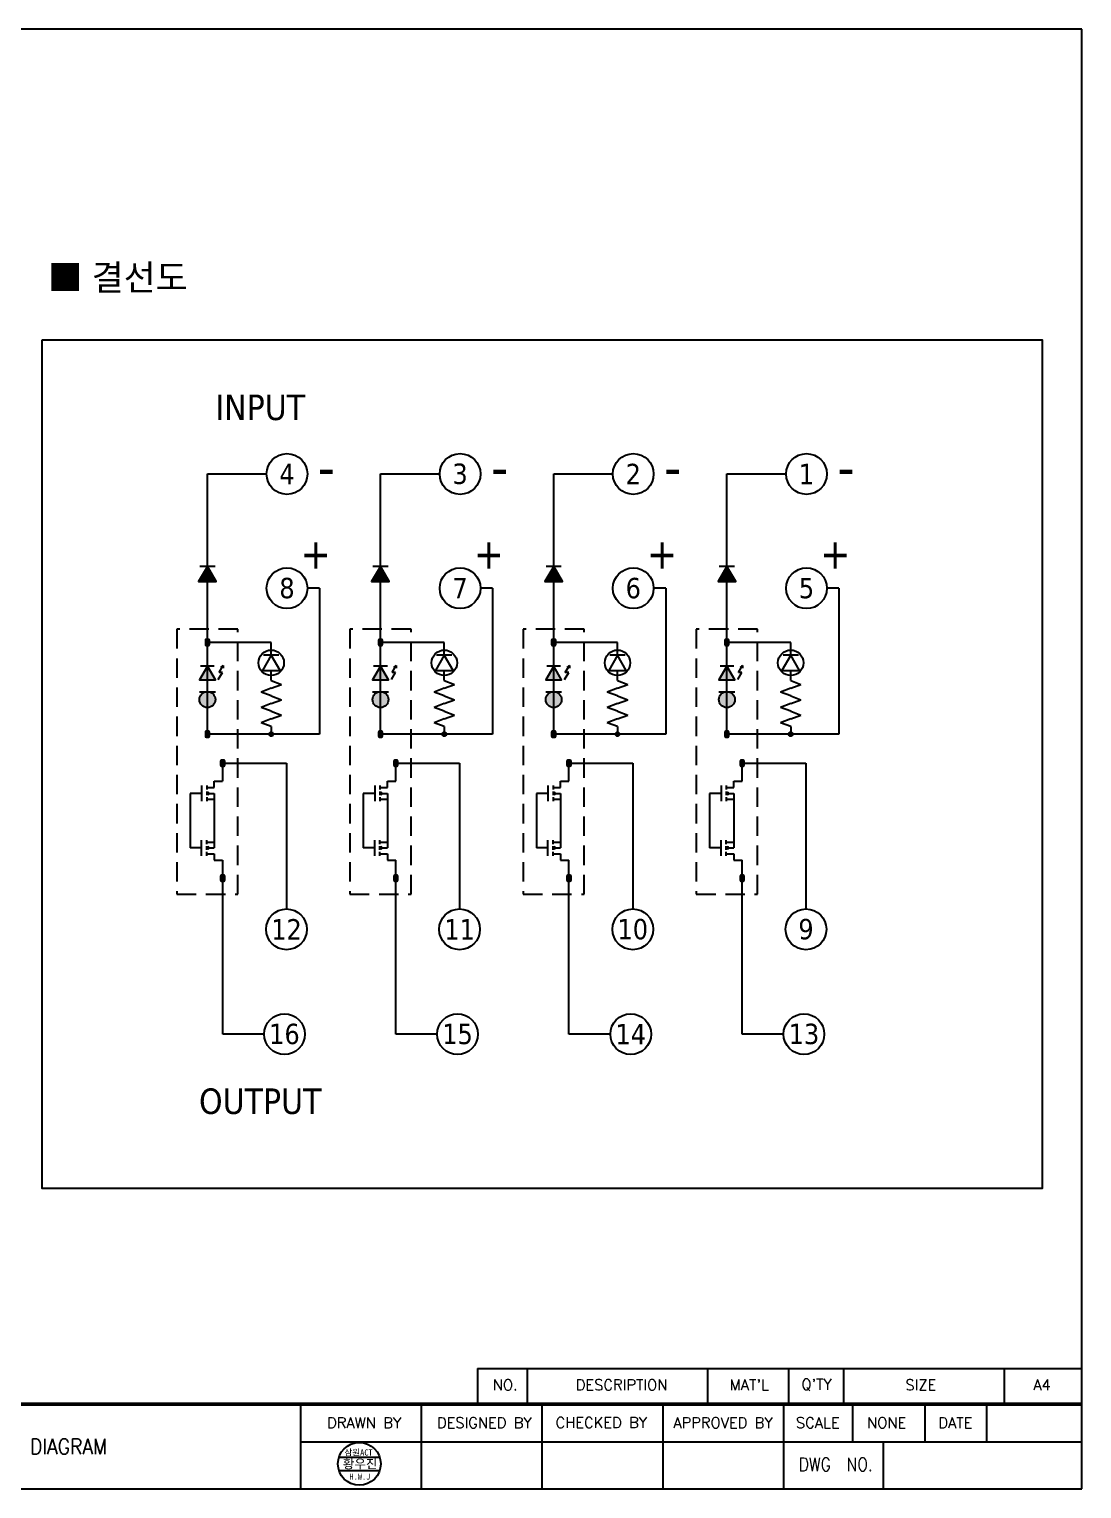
# Model space of a CAD drawing. Header units: millimetres. Extents: x 3555 to 3968, y -1583 to -1296.
# Drawn here: x 3761 to 3967.6, y -1582.6 to -1296.2 of the extents above; entities that cross this region are included whole.
import ezdxf
from ezdxf.enums import TextEntityAlignment as Align

# ---------------------------------------------------------------- set-up
doc = ezdxf.new("R2010")
doc.units = ezdxf.units.MM
doc.linetypes.add('DASHED', pattern=[19.05, 12.7, -6.35])
doc.layers.add('SHEET', color=7, linetype='Continuous')
doc.styles.add('ROMANS', font='romans', dxfattribs={"width": 0.9})
doc.styles.add('굴림', font='', dxfattribs={"width": 0.9})
doc.styles.get('굴림').set_extended_font_data('GulimChe')

# ---------------------------------------------------------------- blocks, each defined once
blk = doc.blocks.new('A$C5AF141BB')
for p, q in [((2.26, 14.6), (2.26, 11.55)), ((3.28, 14.6), (3.28, 13.84)), ((4.75, 14.22), (4.75, 15.45)), ((4.75, 15.45), (6.39, 15.45)), ((2.26, 13.08), (0, 13.08)), ((0, 13.08), (0, 2.37)), ((3.28, 14.22), (4.75, 14.22)), ((3.28, 13.46), (3.28, 12.7)), ((3.28, 13.08), (4.75, 13.08)), ((3.28, 12.32), (3.28, 11.55)), ((3.28, 11.94), (4.75, 11.94)), ((4.75, 13.08), (4.75, 2.37)), ((2.26, 0.85), (2.26, 3.9)), ((3.28, 3.13), (3.28, 3.9)), ((3.28, 3.52), (4.75, 3.52)), ((2.26, 2.37), (0, 2.37)), ((3.28, 1.99), (3.28, 2.75)), ((3.28, 2.37), (4.75, 2.37)), ((3.28, 0.85), (3.28, 1.61)), ((3.28, 1.23), (4.75, 1.23)), ((4.75, 1.23), (4.75, 0)), ((4.75, 0), (6.39, 0))]:
    blk.add_line(p, q)
at = {"color": 7}
for points in [[(3.28, 13.08), (3.62, 12.88), (3.62, 13.27)], [(3.28, 2.37), (3.62, 2.18), (3.62, 2.57)]]:
    blk.add_lwpolyline(points, close=True, dxfattribs=at)
for points in [[(3.28, 13.08), (3.62, 12.88), (3.62, 13.27)], [(3.28, 2.37), (3.62, 2.18), (3.62, 2.57)]]:
    blk.add_solid(points, dxfattribs=at)
blk = doc.blocks.new('A$C631B7265')
h = blk.add_hatch(color=256)
h.paths.add_polyline_path([(1.56, 8.33, 0.414214), (0, 6.78, 0.414214), (1.56, 5.22)])
h.paths.add_polyline_path([(1.56, 5.22, 0.414214), (3.12, 6.78, 0.414214), (1.56, 8.33)])
h.paths.add_polyline_path([(1.56, 13.36), (0, 10.66), (1.56, 10.66)])
h.paths.add_polyline_path([(1.56, 13.36), (1.56, 10.66), (3.12, 10.66)])
for p, q in [((1.56, 0), (1.56, 18)), ((3.7, 10.71), (4.51, 12.09)), ((3.84, 12.09), (4.64, 13.47)), ((4.51, 12.09), (3.84, 12.09)), ((4.64, 13.47), (4.14, 13.06)), ((4.64, 13.47), (4.64, 12.92)), ((0, 8.33), (3.12, 8.33))]:
    blk.add_line(p, q)
at = {"color": 7}
blk.add_line((2.91, 13.36), (0.21, 13.36), dxfattribs=at)
blk.add_lwpolyline([(1.56, 13.36), (0, 10.66), (3.12, 10.66)], close=True, dxfattribs=at)
blk.add_circle((1.56, 6.78), 1.56)

msp = doc.modelspace()

# ---------------------------------------------------------------- hatches: boundary and pattern name
h = msp.add_hatch(color=256)
h.paths.add_polyline_path([(3796.349, -1416.923), (3796.349, -1416.523), (3795.949, -1416.523), (3795.949, -1417.123), (3796.149, -1417.123, 0.4142136)])
h.paths.add_polyline_path([(3796.349, -1416.123, 0.4142136), (3796.149, -1415.923), (3795.949, -1415.923), (3795.949, -1416.523), (3796.349, -1416.523)])
h.paths.add_polyline_path([(3795.949, -1415.923), (3795.749, -1415.923, 0.4142136), (3795.549, -1416.123), (3795.549, -1416.523), (3795.949, -1416.523)])
h.paths.add_polyline_path([(3795.949, -1416.523), (3795.549, -1416.523), (3795.549, -1416.923, 0.4142136), (3795.749, -1417.123), (3795.949, -1417.123)])
h = msp.add_hatch(color=256)
h.paths.add_polyline_path([(3796.349, -1416.523), (3795.949, -1416.523), (3795.949, -1417.123), (3796.149, -1417.123, 0.4142136), (3796.349, -1416.923)])
h.paths.add_polyline_path([(3795.949, -1416.523), (3795.549, -1416.523), (3795.549, -1416.923, 0.4142136), (3795.749, -1417.123), (3795.949, -1417.123)])
h.paths.add_polyline_path([(3795.949, -1415.923), (3795.749, -1415.923, 0.4142136), (3795.549, -1416.123), (3795.549, -1416.523), (3795.949, -1416.523)])
h.paths.add_polyline_path([(3796.349, -1416.123, 0.4142136), (3796.149, -1415.923), (3795.949, -1415.923), (3795.949, -1416.523), (3796.349, -1416.523)])
for points in [[(3795.549, -1416.523), (3795.549, -1416.923, 0.4142136), (3795.749, -1417.123), (3795.949, -1417.123), (3795.949, -1416.523)], [(3829.524, -1416.523), (3829.524, -1416.923, 0.4142136), (3829.724, -1417.123), (3829.924, -1417.123), (3829.924, -1416.523)], [(3863.524, -1416.523), (3863.524, -1416.923, 0.4142136), (3863.724, -1417.123), (3863.924, -1417.123), (3863.924, -1416.523)], [(3897.524, -1416.523), (3897.524, -1416.923, 0.4142136), (3897.724, -1417.123), (3897.924, -1417.123), (3897.924, -1416.523)], [(3795.549, -1434.523), (3795.549, -1434.923, 0.4142136), (3795.749, -1435.123), (3795.949, -1435.123), (3795.949, -1434.523)], [(3795.949, -1434.523), (3795.949, -1435.123), (3796.149, -1435.123, 0.4142136), (3796.349, -1434.923), (3796.349, -1434.523)], [(3829.524, -1434.523), (3829.524, -1434.923, 0.4142136), (3829.724, -1435.123), (3829.924, -1435.123), (3829.924, -1434.523)], [(3829.924, -1434.523), (3829.924, -1435.123), (3830.124, -1435.123, 0.4142136), (3830.324, -1434.923), (3830.324, -1434.523)], [(3863.524, -1434.523), (3863.524, -1434.923, 0.4142136), (3863.724, -1435.123), (3863.924, -1435.123), (3863.924, -1434.523)], [(3863.924, -1434.523), (3863.924, -1435.123), (3864.124, -1435.123, 0.4142136), (3864.324, -1434.923), (3864.324, -1434.523)], [(3897.524, -1434.523), (3897.524, -1434.923, 0.4142136), (3897.724, -1435.123), (3897.924, -1435.123), (3897.924, -1434.523)], [(3897.924, -1434.523), (3897.924, -1435.123), (3898.124, -1435.123, 0.4142136), (3898.324, -1434.923), (3898.324, -1434.523)], [(3798.549, -1440.208), (3798.549, -1440.608, 0.4142136), (3798.749, -1440.808), (3798.949, -1440.808), (3798.949, -1440.208)], [(3832.524, -1440.208), (3832.524, -1440.608, 0.4142136), (3832.724, -1440.808), (3832.924, -1440.808), (3832.924, -1440.208)], [(3866.524, -1440.208), (3866.524, -1440.608, 0.4142136), (3866.724, -1440.808), (3866.924, -1440.808), (3866.924, -1440.208)], [(3900.524, -1440.208), (3900.524, -1440.608, 0.4142136), (3900.724, -1440.808), (3900.924, -1440.808), (3900.924, -1440.208)], [(3798.549, -1462.801), (3798.549, -1463.201, 0.4142136), (3798.749, -1463.401), (3798.949, -1463.401), (3798.949, -1462.801)], [(3832.524, -1462.801), (3832.524, -1463.201, 0.4142136), (3832.724, -1463.401), (3832.924, -1463.401), (3832.924, -1462.801)], [(3866.524, -1462.801), (3866.524, -1463.201, 0.4142136), (3866.724, -1463.401), (3866.924, -1463.401), (3866.924, -1462.801)], [(3900.524, -1462.801), (3900.524, -1463.201, 0.4142136), (3900.724, -1463.401), (3900.924, -1463.401), (3900.924, -1462.801)]]:
    msp.add_hatch(color=256).paths.add_polyline_path(points)
h = msp.add_hatch(color=256)
h.paths.add_polyline_path([(3830.324, -1416.923), (3830.324, -1416.523), (3829.924, -1416.523), (3829.924, -1417.123), (3830.124, -1417.123, 0.4142136)])
h.paths.add_polyline_path([(3830.324, -1416.123, 0.4142136), (3830.124, -1415.923), (3829.924, -1415.923), (3829.924, -1416.523), (3830.324, -1416.523)])
h.paths.add_polyline_path([(3829.924, -1415.923), (3829.724, -1415.923, 0.4142136), (3829.524, -1416.123), (3829.524, -1416.523), (3829.924, -1416.523)])
h.paths.add_polyline_path([(3829.924, -1416.523), (3829.524, -1416.523), (3829.524, -1416.923, 0.4142136), (3829.724, -1417.123), (3829.924, -1417.123)])
h = msp.add_hatch(color=256)
h.paths.add_polyline_path([(3830.324, -1416.523), (3829.924, -1416.523), (3829.924, -1417.123), (3830.124, -1417.123, 0.4142136), (3830.324, -1416.923)])
h.paths.add_polyline_path([(3829.924, -1416.523), (3829.524, -1416.523), (3829.524, -1416.923, 0.4142136), (3829.724, -1417.123), (3829.924, -1417.123)])
h.paths.add_polyline_path([(3829.924, -1415.923), (3829.724, -1415.923, 0.4142136), (3829.524, -1416.123), (3829.524, -1416.523), (3829.924, -1416.523)])
h.paths.add_polyline_path([(3830.324, -1416.123, 0.4142136), (3830.124, -1415.923), (3829.924, -1415.923), (3829.924, -1416.523), (3830.324, -1416.523)])
h = msp.add_hatch(color=256)
h.paths.add_polyline_path([(3864.324, -1416.923), (3864.324, -1416.523), (3863.924, -1416.523), (3863.924, -1417.123), (3864.124, -1417.123, 0.4142136)])
h.paths.add_polyline_path([(3864.324, -1416.123, 0.4142136), (3864.124, -1415.923), (3863.924, -1415.923), (3863.924, -1416.523), (3864.324, -1416.523)])
h.paths.add_polyline_path([(3863.924, -1415.923), (3863.724, -1415.923, 0.4142136), (3863.524, -1416.123), (3863.524, -1416.523), (3863.924, -1416.523)])
h.paths.add_polyline_path([(3863.924, -1416.523), (3863.524, -1416.523), (3863.524, -1416.923, 0.4142136), (3863.724, -1417.123), (3863.924, -1417.123)])
h = msp.add_hatch(color=256)
h.paths.add_polyline_path([(3864.324, -1416.523), (3863.924, -1416.523), (3863.924, -1417.123), (3864.124, -1417.123, 0.4142136), (3864.324, -1416.923)])
h.paths.add_polyline_path([(3863.924, -1416.523), (3863.524, -1416.523), (3863.524, -1416.923, 0.4142136), (3863.724, -1417.123), (3863.924, -1417.123)])
h.paths.add_polyline_path([(3863.924, -1415.923), (3863.724, -1415.923, 0.4142136), (3863.524, -1416.123), (3863.524, -1416.523), (3863.924, -1416.523)])
h.paths.add_polyline_path([(3864.324, -1416.123, 0.4142136), (3864.124, -1415.923), (3863.924, -1415.923), (3863.924, -1416.523), (3864.324, -1416.523)])
h = msp.add_hatch(color=256)
h.paths.add_polyline_path([(3898.324, -1416.923), (3898.324, -1416.523), (3897.924, -1416.523), (3897.924, -1417.123), (3898.124, -1417.123, 0.4142136)])
h.paths.add_polyline_path([(3898.324, -1416.123, 0.4142136), (3898.124, -1415.923), (3897.924, -1415.923), (3897.924, -1416.523), (3898.324, -1416.523)])
h.paths.add_polyline_path([(3897.924, -1415.923), (3897.724, -1415.923, 0.4142136), (3897.524, -1416.123), (3897.524, -1416.523), (3897.924, -1416.523)])
h.paths.add_polyline_path([(3897.924, -1416.523), (3897.524, -1416.523), (3897.524, -1416.923, 0.4142136), (3897.724, -1417.123), (3897.924, -1417.123)])
h = msp.add_hatch(color=256)
h.paths.add_polyline_path([(3898.324, -1416.523), (3897.924, -1416.523), (3897.924, -1417.123), (3898.124, -1417.123, 0.4142136), (3898.324, -1416.923)])
h.paths.add_polyline_path([(3897.924, -1416.523), (3897.524, -1416.523), (3897.524, -1416.923, 0.4142136), (3897.724, -1417.123), (3897.924, -1417.123)])
h.paths.add_polyline_path([(3897.924, -1415.923), (3897.724, -1415.923, 0.4142136), (3897.524, -1416.123), (3897.524, -1416.523), (3897.924, -1416.523)])
h.paths.add_polyline_path([(3898.324, -1416.123, 0.4142136), (3898.124, -1415.923), (3897.924, -1415.923), (3897.924, -1416.523), (3898.324, -1416.523)])
h = msp.add_hatch(color=256)
h.paths.add_polyline_path([(3796.349, -1434.923), (3796.349, -1434.523), (3795.949, -1434.523), (3795.949, -1435.123), (3796.149, -1435.123, 0.4142136)])
h.paths.add_polyline_path([(3796.349, -1434.123, 0.4142136), (3796.149, -1433.923), (3795.949, -1433.923), (3795.949, -1434.523), (3796.349, -1434.523)])
h.paths.add_polyline_path([(3795.949, -1433.923), (3795.749, -1433.923, 0.4142136), (3795.549, -1434.123), (3795.549, -1434.523), (3795.949, -1434.523)])
h.paths.add_polyline_path([(3795.949, -1434.523), (3795.549, -1434.523), (3795.549, -1434.923, 0.4142136), (3795.749, -1435.123), (3795.949, -1435.123)])
h = msp.add_hatch(color=256)
h.paths.add_polyline_path([(3830.324, -1434.923), (3830.324, -1434.523), (3829.924, -1434.523), (3829.924, -1435.123), (3830.124, -1435.123, 0.4142136)])
h.paths.add_polyline_path([(3830.324, -1434.123, 0.4142136), (3830.124, -1433.923), (3829.924, -1433.923), (3829.924, -1434.523), (3830.324, -1434.523)])
h.paths.add_polyline_path([(3829.924, -1433.923), (3829.724, -1433.923, 0.4142136), (3829.524, -1434.123), (3829.524, -1434.523), (3829.924, -1434.523)])
h.paths.add_polyline_path([(3829.924, -1434.523), (3829.524, -1434.523), (3829.524, -1434.923, 0.4142136), (3829.724, -1435.123), (3829.924, -1435.123)])
h = msp.add_hatch(color=256)
h.paths.add_polyline_path([(3864.324, -1434.923), (3864.324, -1434.523), (3863.924, -1434.523), (3863.924, -1435.123), (3864.124, -1435.123, 0.4142136)])
h.paths.add_polyline_path([(3864.324, -1434.123, 0.4142136), (3864.124, -1433.923), (3863.924, -1433.923), (3863.924, -1434.523), (3864.324, -1434.523)])
h.paths.add_polyline_path([(3863.924, -1433.923), (3863.724, -1433.923, 0.4142136), (3863.524, -1434.123), (3863.524, -1434.523), (3863.924, -1434.523)])
h.paths.add_polyline_path([(3863.924, -1434.523), (3863.524, -1434.523), (3863.524, -1434.923, 0.4142136), (3863.724, -1435.123), (3863.924, -1435.123)])
h = msp.add_hatch(color=256)
h.paths.add_polyline_path([(3898.324, -1434.923), (3898.324, -1434.523), (3897.924, -1434.523), (3897.924, -1435.123), (3898.124, -1435.123, 0.4142136)])
h.paths.add_polyline_path([(3898.324, -1434.123, 0.4142136), (3898.124, -1433.923), (3897.924, -1433.923), (3897.924, -1434.523), (3898.324, -1434.523)])
h.paths.add_polyline_path([(3897.924, -1433.923), (3897.724, -1433.923, 0.4142136), (3897.524, -1434.123), (3897.524, -1434.523), (3897.924, -1434.523)])
h.paths.add_polyline_path([(3897.924, -1434.523), (3897.524, -1434.523), (3897.524, -1434.923, 0.4142136), (3897.724, -1435.123), (3897.924, -1435.123)])
h = msp.add_hatch(color=256)
h.paths.add_polyline_path([(3799.349, -1440.608), (3799.349, -1440.208), (3798.949, -1440.208), (3798.949, -1440.808), (3799.149, -1440.808, 0.4142136)])
h.paths.add_polyline_path([(3799.349, -1439.808, 0.4142136), (3799.149, -1439.608), (3798.949, -1439.608), (3798.949, -1440.208), (3799.349, -1440.208)])
h.paths.add_polyline_path([(3798.949, -1439.608), (3798.749, -1439.608, 0.4142136), (3798.549, -1439.808), (3798.549, -1440.208), (3798.949, -1440.208)])
h.paths.add_polyline_path([(3798.949, -1440.208), (3798.549, -1440.208), (3798.549, -1440.608, 0.4142136), (3798.749, -1440.808), (3798.949, -1440.808)])
h = msp.add_hatch(color=256)
h.paths.add_polyline_path([(3833.324, -1440.608), (3833.324, -1440.208), (3832.924, -1440.208), (3832.924, -1440.808), (3833.124, -1440.808, 0.4142136)])
h.paths.add_polyline_path([(3833.324, -1439.808, 0.4142136), (3833.124, -1439.608), (3832.924, -1439.608), (3832.924, -1440.208), (3833.324, -1440.208)])
h.paths.add_polyline_path([(3832.924, -1439.608), (3832.724, -1439.608, 0.4142136), (3832.524, -1439.808), (3832.524, -1440.208), (3832.924, -1440.208)])
h.paths.add_polyline_path([(3832.924, -1440.208), (3832.524, -1440.208), (3832.524, -1440.608, 0.4142136), (3832.724, -1440.808), (3832.924, -1440.808)])
h = msp.add_hatch(color=256)
h.paths.add_polyline_path([(3867.324, -1440.608), (3867.324, -1440.208), (3866.924, -1440.208), (3866.924, -1440.808), (3867.124, -1440.808, 0.4142136)])
h.paths.add_polyline_path([(3867.324, -1439.808, 0.4142136), (3867.124, -1439.608), (3866.924, -1439.608), (3866.924, -1440.208), (3867.324, -1440.208)])
h.paths.add_polyline_path([(3866.924, -1439.608), (3866.724, -1439.608, 0.4142136), (3866.524, -1439.808), (3866.524, -1440.208), (3866.924, -1440.208)])
h.paths.add_polyline_path([(3866.924, -1440.208), (3866.524, -1440.208), (3866.524, -1440.608, 0.4142136), (3866.724, -1440.808), (3866.924, -1440.808)])
h = msp.add_hatch(color=256)
h.paths.add_polyline_path([(3901.324, -1440.608), (3901.324, -1440.208), (3900.924, -1440.208), (3900.924, -1440.808), (3901.124, -1440.808, 0.4142136)])
h.paths.add_polyline_path([(3901.324, -1439.808, 0.4142136), (3901.124, -1439.608), (3900.924, -1439.608), (3900.924, -1440.208), (3901.324, -1440.208)])
h.paths.add_polyline_path([(3900.924, -1439.608), (3900.724, -1439.608, 0.4142136), (3900.524, -1439.808), (3900.524, -1440.208), (3900.924, -1440.208)])
h.paths.add_polyline_path([(3900.924, -1440.208), (3900.524, -1440.208), (3900.524, -1440.608, 0.4142136), (3900.724, -1440.808), (3900.924, -1440.808)])
h = msp.add_hatch(color=256)
h.paths.add_polyline_path([(3799.349, -1463.201), (3799.349, -1462.801), (3798.949, -1462.801), (3798.949, -1463.401), (3799.149, -1463.401, 0.4142136)])
h.paths.add_polyline_path([(3799.349, -1462.401, 0.4142136), (3799.149, -1462.201), (3798.949, -1462.201), (3798.949, -1462.801), (3799.349, -1462.801)])
h.paths.add_polyline_path([(3798.949, -1462.201), (3798.749, -1462.201, 0.4142136), (3798.549, -1462.401), (3798.549, -1462.801), (3798.949, -1462.801)])
h.paths.add_polyline_path([(3798.949, -1462.801), (3798.549, -1462.801), (3798.549, -1463.201, 0.4142136), (3798.749, -1463.401), (3798.949, -1463.401)])
h = msp.add_hatch(color=256)
h.paths.add_polyline_path([(3833.324, -1463.201), (3833.324, -1462.801), (3832.924, -1462.801), (3832.924, -1463.401), (3833.124, -1463.401, 0.4142136)])
h.paths.add_polyline_path([(3833.324, -1462.401, 0.4142136), (3833.124, -1462.201), (3832.924, -1462.201), (3832.924, -1462.801), (3833.324, -1462.801)])
h.paths.add_polyline_path([(3832.924, -1462.201), (3832.724, -1462.201, 0.4142136), (3832.524, -1462.401), (3832.524, -1462.801), (3832.924, -1462.801)])
h.paths.add_polyline_path([(3832.924, -1462.801), (3832.524, -1462.801), (3832.524, -1463.201, 0.4142136), (3832.724, -1463.401), (3832.924, -1463.401)])
h = msp.add_hatch(color=256)
h.paths.add_polyline_path([(3867.324, -1463.201), (3867.324, -1462.801), (3866.924, -1462.801), (3866.924, -1463.401), (3867.124, -1463.401, 0.4142136)])
h.paths.add_polyline_path([(3867.324, -1462.401, 0.4142136), (3867.124, -1462.201), (3866.924, -1462.201), (3866.924, -1462.801), (3867.324, -1462.801)])
h.paths.add_polyline_path([(3866.924, -1462.201), (3866.724, -1462.201, 0.4142136), (3866.524, -1462.401), (3866.524, -1462.801), (3866.924, -1462.801)])
h.paths.add_polyline_path([(3866.924, -1462.801), (3866.524, -1462.801), (3866.524, -1463.201, 0.4142136), (3866.724, -1463.401), (3866.924, -1463.401)])
h = msp.add_hatch(color=256)
h.paths.add_polyline_path([(3901.324, -1463.201), (3901.324, -1462.801), (3900.924, -1462.801), (3900.924, -1463.401), (3901.124, -1463.401, 0.4142136)])
h.paths.add_polyline_path([(3901.324, -1462.401, 0.4142136), (3901.124, -1462.201), (3900.924, -1462.201), (3900.924, -1462.801), (3901.324, -1462.801)])
h.paths.add_polyline_path([(3900.924, -1462.201), (3900.724, -1462.201, 0.4142136), (3900.524, -1462.401), (3900.524, -1462.801), (3900.924, -1462.801)])
h.paths.add_polyline_path([(3900.924, -1462.801), (3900.524, -1462.801), (3900.524, -1463.201, 0.4142136), (3900.724, -1463.401), (3900.924, -1463.401)])

# ---------------------------------------------------------------- linework, layer by layer
at = {"color": 7}
for p, q in [((3795.949, -1401.597), (3795.949, -1383.472)), ((3829.924, -1401.597), (3829.924, -1383.472)), ((3863.924, -1401.597), (3863.924, -1383.472)), ((3897.924, -1401.597), (3897.924, -1383.472)), ((3797.449, -1401.597), (3794.449, -1401.597)), ((3831.424, -1401.597), (3828.424, -1401.597)), ((3865.424, -1401.597), (3862.424, -1401.597)), ((3899.424, -1401.597), (3896.424, -1401.597)), ((3795.949, -1416.523), (3795.949, -1404.597)), ((3829.924, -1416.523), (3829.924, -1404.597)), ((3863.924, -1416.523), (3863.924, -1404.597)), ((3897.924, -1416.523), (3897.924, -1404.597)), ((3808.477, -1416.523), (3795.949, -1416.523)), ((3842.452, -1416.523), (3829.924, -1416.523)), ((3876.452, -1416.523), (3863.924, -1416.523)), ((3910.452, -1416.523), (3897.924, -1416.523)), ((3809.977, -1419.023), (3806.977, -1419.023)), ((3843.952, -1419.023), (3840.952, -1419.023)), ((3877.952, -1419.023), (3874.952, -1419.023)), ((3911.952, -1419.023), (3908.952, -1419.023)), ((3808.477, -1425.523), (3806.477, -1426.273)), ((3808.477, -1427.023), (3806.477, -1426.273)), ((3808.477, -1424.023), (3810.477, -1424.773)), ((3808.477, -1425.523), (3810.477, -1424.773)), ((3842.452, -1425.523), (3840.452, -1426.273)), ((3842.452, -1427.023), (3840.452, -1426.273)), ((3842.452, -1424.023), (3844.452, -1424.773)), ((3842.452, -1425.523), (3844.452, -1424.773)), ((3876.452, -1425.523), (3874.452, -1426.273)), ((3876.452, -1427.023), (3874.452, -1426.273)), ((3876.452, -1424.023), (3878.452, -1424.773)), ((3876.452, -1425.523), (3878.452, -1424.773)), ((3910.452, -1425.523), (3908.452, -1426.273)), ((3910.452, -1427.023), (3908.452, -1426.273)), ((3910.452, -1424.023), (3912.452, -1424.773)), ((3910.452, -1425.523), (3912.452, -1424.773)), ((3808.477, -1428.523), (3806.477, -1429.273)), ((3808.477, -1430.023), (3806.477, -1429.273)), ((3808.477, -1427.023), (3810.477, -1427.773)), ((3808.477, -1428.523), (3810.477, -1427.773)), ((3842.452, -1428.523), (3840.452, -1429.273)), ((3842.452, -1430.023), (3840.452, -1429.273)), ((3842.452, -1427.023), (3844.452, -1427.773)), ((3842.452, -1428.523), (3844.452, -1427.773)), ((3876.452, -1428.523), (3874.452, -1429.273)), ((3876.452, -1430.023), (3874.452, -1429.273)), ((3876.452, -1427.023), (3878.452, -1427.773)), ((3876.452, -1428.523), (3878.452, -1427.773)), ((3910.452, -1428.523), (3908.452, -1429.273)), ((3910.452, -1430.023), (3908.452, -1429.273)), ((3910.452, -1427.023), (3912.452, -1427.773)), ((3910.452, -1428.523), (3912.452, -1427.773)), ((3808.477, -1431.523), (3806.477, -1432.273)), ((3808.477, -1430.023), (3810.477, -1430.773)), ((3808.477, -1431.523), (3810.477, -1430.773)), ((3842.452, -1431.523), (3840.452, -1432.273)), ((3842.452, -1430.023), (3844.452, -1430.773)), ((3842.452, -1431.523), (3844.452, -1430.773)), ((3876.452, -1431.523), (3874.452, -1432.273)), ((3876.452, -1430.023), (3878.452, -1430.773)), ((3876.452, -1431.523), (3878.452, -1430.773)), ((3910.452, -1431.523), (3908.452, -1432.273)), ((3910.452, -1430.023), (3912.452, -1430.773)), ((3910.452, -1431.523), (3912.452, -1430.773)), ((3817.949, -1434.523), (3795.949, -1434.523)), ((3808.477, -1433.023), (3806.477, -1432.273)), ((3808.477, -1433.023), (3808.477, -1434.523)), ((3851.924, -1434.523), (3829.924, -1434.523)), ((3842.452, -1433.023), (3840.452, -1432.273)), ((3842.452, -1433.023), (3842.452, -1434.523)), ((3885.924, -1434.523), (3863.924, -1434.523)), ((3876.452, -1433.023), (3874.452, -1432.273)), ((3876.452, -1433.023), (3876.452, -1434.523)), ((3919.924, -1434.523), (3897.924, -1434.523)), ((3910.452, -1433.023), (3908.452, -1432.273)), ((3910.452, -1433.023), (3910.452, -1434.523))]:
    msp.add_line(p, q, dxfattribs=at)
for p, q in [((3795.949, -1383.472), (3807.574, -1383.472)), ((3829.924, -1383.472), (3841.549, -1383.472)), ((3863.924, -1383.472), (3875.549, -1383.472)), ((3897.924, -1383.472), (3909.549, -1383.472)), ((3817.949, -1405.893), (3815.574, -1405.893)), ((3817.949, -1405.893), (3817.949, -1434.523)), ((3851.924, -1405.893), (3849.549, -1405.893)), ((3851.924, -1405.893), (3851.924, -1434.523)), ((3885.924, -1405.893), (3883.549, -1405.893)), ((3885.924, -1405.893), (3885.924, -1434.523)), ((3919.924, -1405.893), (3917.549, -1405.893)), ((3919.924, -1405.893), (3919.924, -1434.523)), ((3795.549, -1416.123), (3795.549, -1416.923)), ((3796.349, -1416.523), (3795.549, -1416.523)), ((3796.149, -1415.923), (3795.749, -1415.923)), ((3795.749, -1417.123), (3796.149, -1417.123)), ((3795.949, -1417.123), (3795.949, -1415.923)), ((3796.349, -1416.923), (3796.349, -1416.123)), ((3808.477, -1419.023), (3808.477, -1416.523)), ((3829.524, -1416.123), (3829.524, -1416.923)), ((3830.324, -1416.523), (3829.524, -1416.523)), ((3830.124, -1415.923), (3829.724, -1415.923)), ((3829.724, -1417.123), (3830.124, -1417.123)), ((3829.924, -1417.123), (3829.924, -1415.923)), ((3830.324, -1416.923), (3830.324, -1416.123)), ((3842.452, -1419.023), (3842.452, -1416.523)), ((3863.524, -1416.123), (3863.524, -1416.923)), ((3864.324, -1416.523), (3863.524, -1416.523)), ((3864.124, -1415.923), (3863.724, -1415.923)), ((3863.724, -1417.123), (3864.124, -1417.123)), ((3863.924, -1417.123), (3863.924, -1415.923)), ((3864.324, -1416.923), (3864.324, -1416.123)), ((3876.452, -1419.023), (3876.452, -1416.523)), ((3897.524, -1416.123), (3897.524, -1416.923)), ((3898.324, -1416.523), (3897.524, -1416.523)), ((3898.124, -1415.923), (3897.724, -1415.923)), ((3897.724, -1417.123), (3898.124, -1417.123)), ((3897.924, -1417.123), (3897.924, -1415.923)), ((3898.324, -1416.923), (3898.324, -1416.123)), ((3910.452, -1419.023), (3910.452, -1416.523)), ((3808.477, -1424.023), (3808.477, -1422.023)), ((3842.452, -1424.023), (3842.452, -1422.023)), ((3876.452, -1424.023), (3876.452, -1422.023)), ((3910.452, -1424.023), (3910.452, -1422.023)), ((3795.549, -1434.123), (3795.549, -1434.923)), ((3796.349, -1434.523), (3795.549, -1434.523)), ((3796.149, -1433.923), (3795.749, -1433.923)), ((3795.949, -1435.123), (3795.949, -1433.923)), ((3796.349, -1434.923), (3796.349, -1434.123)), ((3829.524, -1434.123), (3829.524, -1434.923)), ((3830.324, -1434.523), (3829.524, -1434.523)), ((3830.124, -1433.923), (3829.724, -1433.923)), ((3829.924, -1435.123), (3829.924, -1433.923)), ((3830.324, -1434.923), (3830.324, -1434.123)), ((3863.524, -1434.123), (3863.524, -1434.923)), ((3864.324, -1434.523), (3863.524, -1434.523)), ((3864.124, -1433.923), (3863.724, -1433.923)), ((3863.924, -1435.123), (3863.924, -1433.923)), ((3864.324, -1434.923), (3864.324, -1434.123)), ((3897.524, -1434.123), (3897.524, -1434.923)), ((3898.324, -1434.523), (3897.524, -1434.523)), ((3898.124, -1433.923), (3897.724, -1433.923)), ((3897.924, -1435.123), (3897.924, -1433.923)), ((3898.324, -1434.923), (3898.324, -1434.123)), ((3795.749, -1435.123), (3796.149, -1435.123)), ((3829.724, -1435.123), (3830.124, -1435.123)), ((3863.724, -1435.123), (3864.124, -1435.123)), ((3897.724, -1435.123), (3898.124, -1435.123)), ((3798.549, -1439.808), (3798.549, -1440.608)), ((3799.349, -1440.208), (3798.549, -1440.208)), ((3799.149, -1439.608), (3798.749, -1439.608)), ((3798.949, -1440.808), (3798.949, -1439.608)), ((3798.949, -1440.208), (3811.477, -1440.208)), ((3798.949, -1443.779), (3798.949, -1440.208)), ((3799.349, -1440.608), (3799.349, -1439.808)), ((3811.477, -1440.208), (3811.477, -1468.825)), ((3832.524, -1439.808), (3832.524, -1440.608)), ((3833.324, -1440.208), (3832.524, -1440.208)), ((3833.124, -1439.608), (3832.724, -1439.608)), ((3832.924, -1440.808), (3832.924, -1439.608)), ((3832.924, -1440.208), (3845.452, -1440.208)), ((3832.924, -1443.779), (3832.924, -1440.208)), ((3833.324, -1440.608), (3833.324, -1439.808)), ((3845.452, -1440.208), (3845.452, -1468.825)), ((3866.524, -1439.808), (3866.524, -1440.608)), ((3867.324, -1440.208), (3866.524, -1440.208)), ((3867.124, -1439.608), (3866.724, -1439.608)), ((3866.924, -1440.808), (3866.924, -1439.608)), ((3866.924, -1440.208), (3879.452, -1440.208)), ((3866.924, -1443.779), (3866.924, -1440.208)), ((3867.324, -1440.608), (3867.324, -1439.808)), ((3879.452, -1440.208), (3879.452, -1468.825)), ((3900.524, -1439.808), (3900.524, -1440.608)), ((3901.324, -1440.208), (3900.524, -1440.208)), ((3901.124, -1439.608), (3900.724, -1439.608)), ((3900.924, -1440.808), (3900.924, -1439.608)), ((3900.924, -1440.208), (3913.452, -1440.208)), ((3900.924, -1443.779), (3900.924, -1440.208)), ((3901.324, -1440.608), (3901.324, -1439.808)), ((3913.452, -1440.208), (3913.452, -1468.825)), ((3798.749, -1440.808), (3799.149, -1440.808)), ((3832.724, -1440.808), (3833.124, -1440.808)), ((3866.724, -1440.808), (3867.124, -1440.808)), ((3900.724, -1440.808), (3901.124, -1440.808)), ((3798.949, -1462.801), (3798.949, -1459.229)), ((3832.924, -1462.801), (3832.924, -1459.229)), ((3866.924, -1462.801), (3866.924, -1459.229)), ((3900.924, -1462.801), (3900.924, -1459.229)), ((3798.549, -1462.401), (3798.549, -1463.201)), ((3799.349, -1462.801), (3798.549, -1462.801)), ((3799.149, -1462.201), (3798.749, -1462.201)), ((3798.749, -1463.401), (3799.149, -1463.401)), ((3798.949, -1463.401), (3798.949, -1462.201)), ((3798.949, -1462.801), (3798.949, -1462.201)), ((3798.949, -1493.393), (3798.949, -1462.801)), ((3799.349, -1463.201), (3799.349, -1462.401)), ((3832.524, -1462.401), (3832.524, -1463.201)), ((3833.324, -1462.801), (3832.524, -1462.801)), ((3833.124, -1462.201), (3832.724, -1462.201)), ((3832.724, -1463.401), (3833.124, -1463.401)), ((3832.924, -1463.401), (3832.924, -1462.201)), ((3832.924, -1462.801), (3832.924, -1462.201)), ((3832.924, -1493.393), (3832.924, -1462.801)), ((3833.324, -1463.201), (3833.324, -1462.401)), ((3866.524, -1462.401), (3866.524, -1463.201)), ((3867.324, -1462.801), (3866.524, -1462.801)), ((3867.124, -1462.201), (3866.724, -1462.201)), ((3866.724, -1463.401), (3867.124, -1463.401)), ((3866.924, -1463.401), (3866.924, -1462.201)), ((3866.924, -1462.801), (3866.924, -1462.201)), ((3866.924, -1493.393), (3866.924, -1462.801)), ((3867.324, -1463.201), (3867.324, -1462.401)), ((3900.524, -1462.401), (3900.524, -1463.201)), ((3901.324, -1462.801), (3900.524, -1462.801)), ((3901.124, -1462.201), (3900.724, -1462.201)), ((3900.724, -1463.401), (3901.124, -1463.401)), ((3900.924, -1463.401), (3900.924, -1462.201)), ((3900.924, -1462.801), (3900.924, -1462.201)), ((3900.924, -1493.393), (3900.924, -1462.801)), ((3901.324, -1463.201), (3901.324, -1462.401)), ((3814.211, -1566.005), (3814.211, -1582.62)), ((3837.919, -1566.005), (3837.919, -1582.62)), ((3861.627, -1566.005), (3861.627, -1582.62)), ((3885.335, -1566.005), (3885.335, -1582.62)), ((3909.044, -1566.005), (3909.044, -1582.62)), ((3922.573, -1566.005), (3922.573, -1573.381)), ((3936.753, -1566.005), (3936.753, -1573.381)), ((3948.861, -1566.005), (3948.861, -1573.381)), ((3814.211, -1573.381), (3967.594, -1573.381)), ((3928.609, -1573.381), (3928.609, -1582.62))]:
    msp.add_line(p, q)
at = {"color": 0}
for p, q in [((3807.074, -1493.393), (3798.949, -1493.393)), ((3841.049, -1493.393), (3832.924, -1493.393)), ((3875.049, -1493.393), (3866.924, -1493.393)), ((3909.049, -1493.393), (3900.924, -1493.393))]:
    msp.add_line(p, q, dxfattribs=at)
at = {"color": 0, "lineweight": 50}
msp.add_line((3554.537, -1566.005), (3967.594, -1566.005), dxfattribs=at)
at = {"color": 0, "ltscale": 2}
for p, q in [((3821.774, -1576.438), (3829.768, -1576.438)), ((3821.774, -1579.018), (3829.768, -1579.018))]:
    msp.add_line(p, q, dxfattribs=at)
at = {"color": 4}
msp.add_lwpolyline([(3763.545, -1357.116), (3959.807, -1357.116), (3959.807, -1523.707), (3763.545, -1523.707)], close=True, dxfattribs=at)
at = {"color": 7}
for points in [[(3795.949, -1401.597), (3794.217, -1404.597), (3797.681, -1404.597)], [(3829.924, -1401.597), (3828.192, -1404.597), (3831.656, -1404.597)], [(3863.924, -1401.597), (3862.192, -1404.597), (3865.656, -1404.597)], [(3897.924, -1401.597), (3896.192, -1404.597), (3899.656, -1404.597)], [(3808.477, -1419.023), (3806.745, -1422.023), (3810.209, -1422.023)], [(3842.452, -1419.023), (3840.72, -1422.023), (3844.184, -1422.023)], [(3876.452, -1419.023), (3874.72, -1422.023), (3878.184, -1422.023)], [(3910.452, -1419.023), (3908.72, -1422.023), (3912.184, -1422.023)]]:
    msp.add_lwpolyline(points, close=True, dxfattribs=at)
at = {"linetype": 'DASHED', "ltscale": 0.3}
for points in [[(3789.949, -1465.935), (3801.949, -1465.935), (3801.949, -1413.935), (3789.949, -1413.935)], [(3823.924, -1465.935), (3835.924, -1465.935), (3835.924, -1413.935), (3823.924, -1413.935)], [(3857.924, -1465.935), (3869.924, -1465.935), (3869.924, -1413.935), (3857.924, -1413.935)], [(3891.924, -1465.935), (3903.924, -1465.935), (3903.924, -1413.935), (3891.924, -1413.935)]]:
    msp.add_lwpolyline(points, close=True, dxfattribs=at)
for centre, radius in [((3811.574, -1383.472), 4), ((3845.549, -1383.472), 4), ((3879.549, -1383.472), 4), ((3913.549, -1383.472), 4), ((3811.574, -1405.893), 4), ((3845.549, -1405.893), 4), ((3879.549, -1405.893), 4), ((3913.549, -1405.893), 4), ((3808.477, -1434.523), 0.4), ((3842.452, -1434.523), 0.4), ((3876.452, -1434.523), 0.4), ((3910.452, -1434.523), 0.4), ((3811.477, -1472.825), 4), ((3845.452, -1472.825), 4), ((3879.452, -1472.825), 4), ((3913.452, -1472.825), 4), ((3811.074, -1493.393), 4), ((3845.049, -1493.393), 4), ((3879.049, -1493.393), 4), ((3913.049, -1493.393), 4)]:
    msp.add_circle(centre, radius)
at = {"color": 7}
for centre in [(3808.477, -1420.523), (3842.452, -1420.523), (3876.452, -1420.523), (3910.452, -1420.523)]:
    msp.add_circle(centre, 2.5, dxfattribs=at)
at = {"color": 0}
msp.add_circle((3825.771, -1577.728), 4.2, dxfattribs=at)
for centre, start, end in [((3795.749, -1416.123), 90, 180), ((3795.749, -1416.923), 180, 270), ((3796.149, -1416.123), 0, 90), ((3796.149, -1416.923), 270, 0), ((3829.724, -1416.123), 90, 180), ((3829.724, -1416.923), 180, 270), ((3830.124, -1416.123), 0, 90), ((3830.124, -1416.923), 270, 0), ((3863.724, -1416.123), 90, 180), ((3863.724, -1416.923), 180, 270), ((3864.124, -1416.123), 0, 90), ((3864.124, -1416.923), 270, 0), ((3897.724, -1416.123), 90, 180), ((3897.724, -1416.923), 180, 270), ((3898.124, -1416.123), 0, 90), ((3898.124, -1416.923), 270, 0), ((3795.749, -1434.123), 90, 180), ((3795.749, -1434.923), 180, 270), ((3796.149, -1434.123), 0, 90), ((3796.149, -1434.923), 270, 0), ((3829.724, -1434.123), 90, 180), ((3829.724, -1434.923), 180, 270), ((3830.124, -1434.123), 0, 90), ((3830.124, -1434.923), 270, 0), ((3863.724, -1434.123), 90, 180), ((3863.724, -1434.923), 180, 270), ((3864.124, -1434.123), 0, 90), ((3864.124, -1434.923), 270, 0), ((3897.724, -1434.123), 90, 180), ((3897.724, -1434.923), 180, 270), ((3898.124, -1434.123), 0, 90), ((3898.124, -1434.923), 270, 0), ((3798.749, -1439.808), 90, 180), ((3798.749, -1440.608), 180, 270), ((3799.149, -1439.808), 0, 90), ((3799.149, -1440.608), 270, 0), ((3832.724, -1439.808), 90, 180), ((3832.724, -1440.608), 180, 270), ((3833.124, -1439.808), 0, 90), ((3833.124, -1440.608), 270, 0), ((3866.724, -1439.808), 90, 180), ((3866.724, -1440.608), 180, 270), ((3867.124, -1439.808), 0, 90), ((3867.124, -1440.608), 270, 0), ((3900.724, -1439.808), 90, 180), ((3900.724, -1440.608), 180, 270), ((3901.124, -1439.808), 0, 90), ((3901.124, -1440.608), 270, 0), ((3798.749, -1462.401), 90, 180), ((3798.749, -1463.201), 180, 270), ((3799.149, -1462.401), 0, 90), ((3799.149, -1463.201), 270, 0), ((3832.724, -1462.401), 90, 180), ((3832.724, -1463.201), 180, 270), ((3833.124, -1462.401), 0, 90), ((3833.124, -1463.201), 270, 0), ((3866.724, -1462.401), 90, 180), ((3866.724, -1463.201), 180, 270), ((3867.124, -1462.401), 0, 90), ((3867.124, -1463.201), 270, 0), ((3900.724, -1462.401), 90, 180), ((3900.724, -1463.201), 180, 270), ((3901.124, -1462.401), 0, 90), ((3901.124, -1463.201), 270, 0)]:
    msp.add_arc(centre, 0.2, start, end)
at = {"color": 7}
for points in [[(3795.949, -1401.597), (3794.217, -1404.597), (3797.681, -1404.597)], [(3829.924, -1401.597), (3828.192, -1404.597), (3831.656, -1404.597)], [(3863.924, -1401.597), (3862.192, -1404.597), (3865.656, -1404.597)], [(3897.924, -1401.597), (3896.192, -1404.597), (3899.656, -1404.597)]]:
    msp.add_solid(points, dxfattribs=at)
at = {"layer": 'SHEET'}
for p, q in [((3813.707, -1296.186), (3554.537, -1296.186)), ((3967.594, -1296.186), (3813.707, -1296.186)), ((3967.594, -1367.281), (3967.594, -1296.186)), ((3967.594, -1582.62), (3967.594, -1367.281)), ((3848.938, -1558.98), (3967.594, -1558.98)), ((3848.938, -1558.98), (3848.938, -1566.005)), ((3858.721, -1558.98), (3858.721, -1566.005)), ((3894.108, -1558.98), (3894.108, -1566.005)), ((3910.094, -1566.005), (3910.094, -1558.98)), ((3920.872, -1566.005), (3920.872, -1558.98)), ((3952.417, -1566.005), (3952.417, -1558.98)), ((3554.537, -1582.62), (3967.594, -1582.62))]:
    msp.add_line(p, q, dxfattribs=at)

# ---------------------------------------------------------------- block references
for name, p in [('A$C631B7265', (3794.39, -1434.523)), ('A$C631B7265', (3828.365, -1434.523)), ('A$C631B7265', (3862.365, -1434.523)), ('A$C631B7265', (3896.365, -1434.523)), ('A$C5AF141BB', (3792.557, -1459.229)), ('A$C5AF141BB', (3826.532, -1459.229)), ('A$C5AF141BB', (3860.532, -1459.229)), ('A$C5AF141BB', (3894.532, -1459.229))]:
    msp.add_blockref(name, p)

# ---------------------------------------------------------------- texts
at = {"color": 0, "insert": (3778.336, -1345.14), "char_height": 5, "width": 40.8957, "attachment_point": 5}
msp.add_mtext('{\\fDotum|b1|i0|c129|p50;■ 결선도}', dxfattribs=at)
at = {"color": 7, "attachment_point": 5}
for s, insert, char_height, width in [('{\\fTahoma|b0|i0|c0|p34;INPUT}', (3806.319, -1370.434), 5, 6), ('{\\fTahoma|b0|i0|c0|p34;4}', (3811.574, -1383.472), 4, 6), ('{\\fTahoma|b0|i0|c0|p34;-}', (3819.324, -1382.064), 8, 7), ('{\\fTahoma|b0|i0|c129|p34;3}', (3845.549, -1383.472), 4, 6), ('{\\fTahoma|b0|i0|c0|p34;-}', (3853.299, -1382.064), 8, 7), ('{\\fTahoma|b0|i0|c129|p34;2}', (3879.549, -1383.472), 4, 6), ('{\\fTahoma|b0|i0|c0|p34;-}', (3887.299, -1382.064), 8, 7), ('{\\fTahoma|b0|i0|c129|p34;1}', (3913.549, -1383.472), 4, 6), ('{\\fTahoma|b0|i0|c0|p34;-}', (3921.299, -1382.064), 8, 7), ('{\\fTahoma|b0|i0|c0|p34;+}', (3817.222, -1399.05), 6, 6), ('{\\fTahoma|b0|i0|c0|p34;+}', (3851.197, -1399.05), 6, 6), ('{\\fTahoma|b0|i0|c0|p34;+}', (3885.197, -1399.05), 6, 6), ('{\\fTahoma|b0|i0|c0|p34;+}', (3919.197, -1399.05), 6, 6), ('{\\fTahoma|b0|i0|c0|p34;8}', (3811.574, -1405.893), 4, 6), ('{\\fTahoma|b0|i0|c129|p34;7}', (3845.549, -1405.893), 4, 6), ('{\\fTahoma|b0|i0|c129|p34;6}', (3879.549, -1405.893), 4, 6), ('{\\fTahoma|b0|i0|c129|p34;5}', (3913.549, -1405.893), 4, 6), ('{\\fTahoma|b0|i0|c0|p34;12}', (3811.477, -1472.825), 4, 6), ('{\\fTahoma|b0|i0|c129|p34;11}', (3845.452, -1472.825), 4, 6), ('{\\fTahoma|b0|i0|c129|p34;10}', (3879.452, -1472.825), 4, 6), ('{\\fTahoma|b0|i0|c129|p34;9}', (3913.452, -1472.825), 4, 6), ('{\\fTahoma|b0|i0|c0|p34;16}', (3811.074, -1493.393), 4, 6), ('{\\fTahoma|b0|i0|c129|p34;15}', (3845.049, -1493.393), 4, 6), ('{\\fTahoma|b0|i0|c129|p34;14}', (3879.049, -1493.393), 4, 6), ('{\\fTahoma|b0|i0|c129|p34;13}', (3913.049, -1493.393), 4, 6), ('{\\fTahoma|b0|i0|c0|p34;OUTPUT}', (3806.319, -1506.603), 5, 6)]:
    msp.add_mtext(s, dxfattribs=dict(at, insert=insert, char_height=char_height, width=width))
at = {"layer": 'SHEET'}
for s, height, style, p in [('NO.', 2.1074, 'ROMANS', (3854.414, -1562.217)), ('DESCRIPTION', 2.1074, 'ROMANS', (3877.247, -1562.217)), ("MAT'L", 2.1074, 'ROMANS', (3902.316, -1562.217)), ("Q'TY", 2.1074, 'ROMANS', (3915.534, -1562.217)), ('SIZE', 2.1074, 'ROMANS', (3935.995, -1562.217)), ('A4', 2.1074, 'ROMANS', (3959.782, -1562.217)), ('DRAWN BY', 2.1074, 'ROMANS', (3826.712, -1569.654)), ('DESIGNED BY', 2.1074, 'ROMANS', (3850.305, -1569.653)), ('CHECKED BY', 2.1074, 'ROMANS', (3873.272, -1569.623)), ('APPROVED BY', 2.1074, 'ROMANS', (3897.154, -1569.65)), ('SCALE', 2.1074, 'ROMANS', (3915.766, -1569.662)), ('NONE', 2.1074, 'ROMANS', (3929.293, -1569.662)), ('DATE', 2.1074, 'ROMANS', (3942.768, -1569.662)), ('황우진', 1.8, '굴림', (3825.922, -1577.686)), ('H.W.J', 1.2, '굴림', (3825.884, -1580.226))]:
    msp.add_text(s, height=height, dxfattribs=dict(at, style=style)).set_placement(p, align=Align.MIDDLE)
at = {"layer": 'SHEET', "color": 0, "style": 'ROMANS', "width": 0.9}
msp.add_text('LAYOUT & DIAGRAM', height=3, dxfattribs=at).set_placement((3758.81, -1574.312), align=Align.MIDDLE)
at = {"layer": 'SHEET', "ltscale": 0.1, "style": '굴림'}
msp.add_text('삼원ACT', height=1.2, dxfattribs=at).set_placement((3825.614, -1575.454), align=Align.MIDDLE)
at = {"layer": 'SHEET', "style": 'ROMANS', "width": 0.85}
msp.add_text('DWG  NO.', height=2.6342, dxfattribs=at).set_placement((3919.291, -1577.828), align=Align.MIDDLE)

doc.saveas('drawing.dxf')
